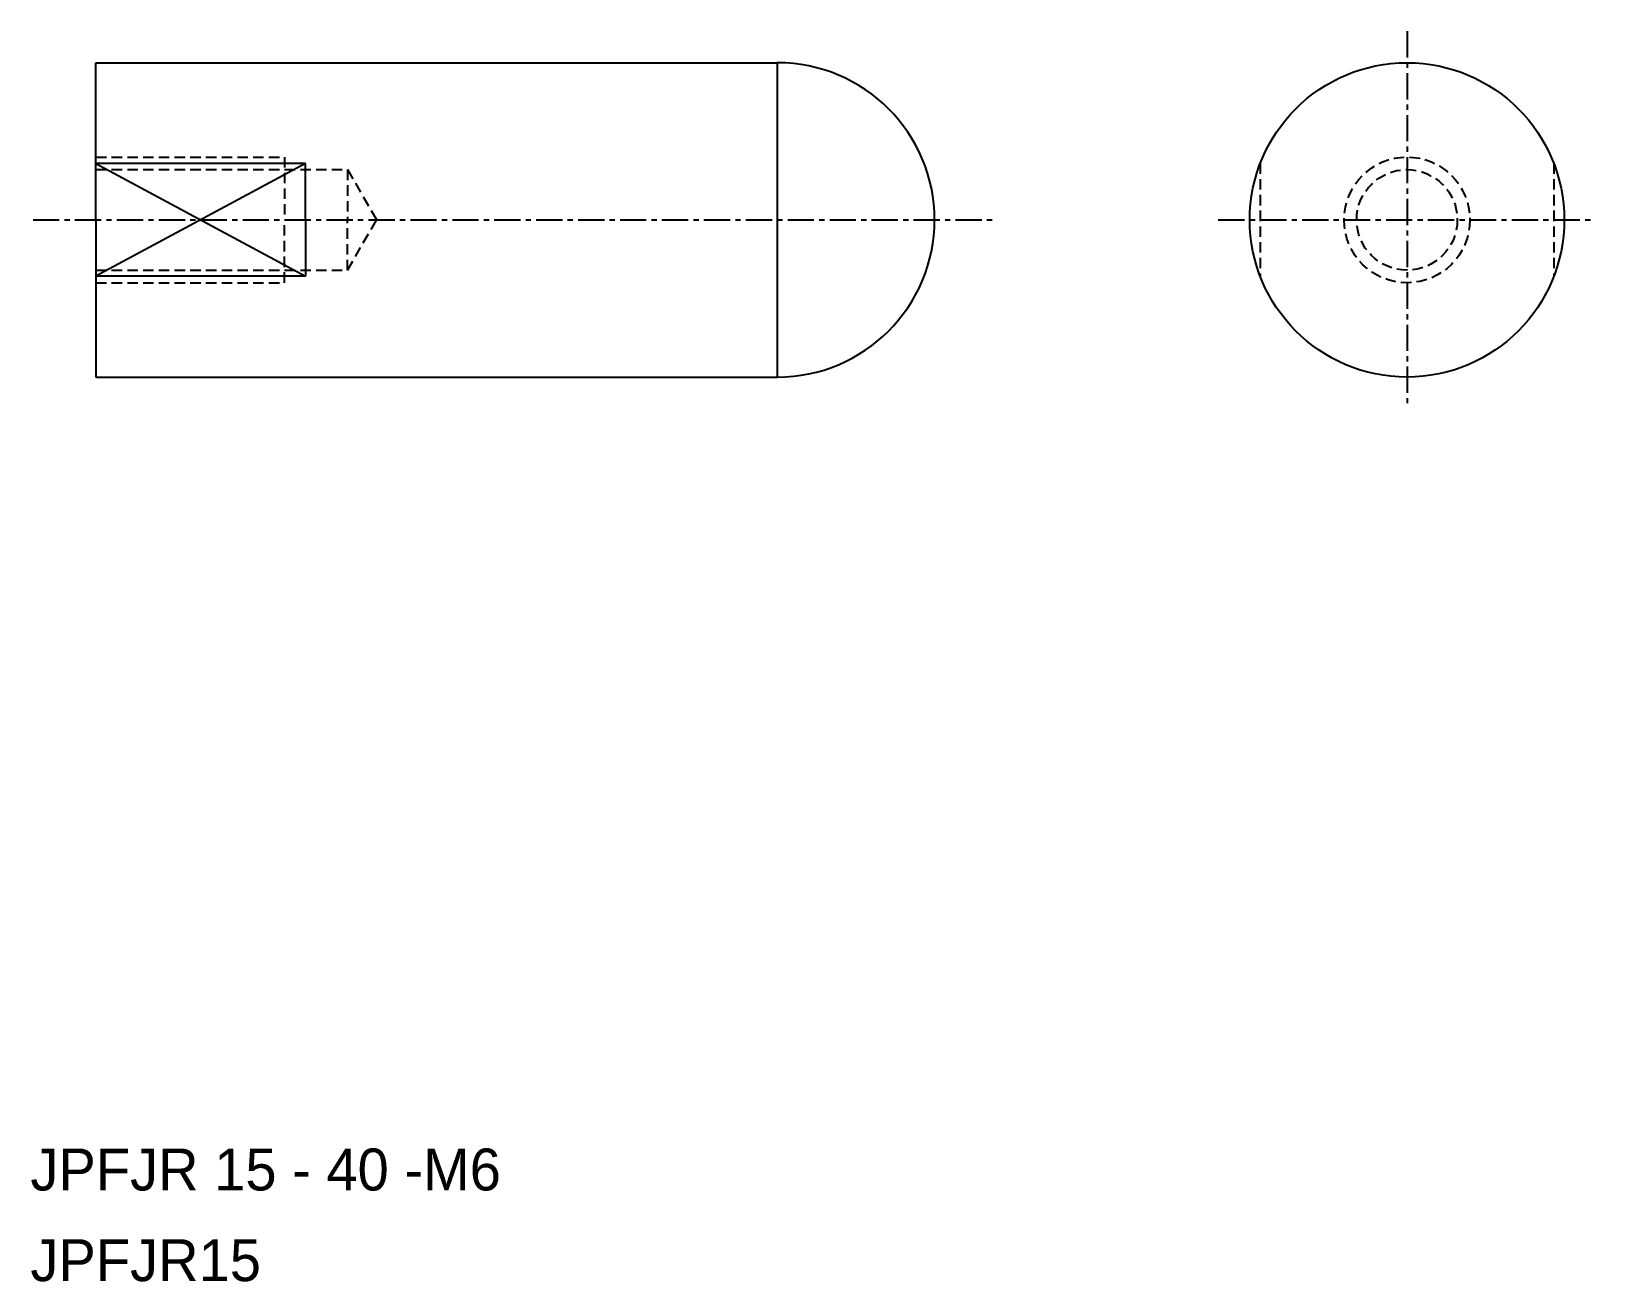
# Model space of a CAD drawing. Extents: x 594.9 to 669.5, y 165 to 224.6.
import ezdxf

# ---------------------------------------------------------------- set-up
doc = ezdxf.new("R2010")
doc.units = 0
doc.linetypes.add('CENTER', pattern=[2, 1.25, -0.25, 0.25, -0.25])
doc.linetypes.add('DASHED', pattern=[0.75, 0.5, -0.25])
doc.layers.get('0').update_dxf_attribs({"linetype": 'CONTINUOUS'})
doc.layers.add('CENTER', color=1, linetype='CENTER')

msp = doc.modelspace()

# ---------------------------------------------------------------- linework, layer by layer
for p, q in [((597.95, 223.115), (630.45, 223.115)), ((597.95, 215.615), (597.95, 223.115)), ((630.45, 223.115), (630.45, 208.115)), ((607.95, 215.615), (607.95, 218.308)), ((597.95, 215.615), (597.95, 208.115)), ((607.95, 215.615), (607.95, 212.923)), ((597.95, 208.115), (630.45, 208.115))]:
    msp.add_line(p, q)
at = {"color": 3, "linetype": 'DASHED'}
for p, q in [((597.95, 218.615), (606.95, 218.615)), ((597.95, 218.015), (609.95, 218.015)), ((606.95, 218.615), (606.95, 215.615)), ((609.95, 218.015), (611.336, 215.615)), ((609.95, 218.015), (609.95, 215.615)), ((653.485, 218.308), (653.485, 212.923)), ((667.485, 218.308), (667.485, 212.923)), ((606.95, 212.615), (606.95, 215.615)), ((609.95, 213.215), (609.95, 215.615)), ((609.95, 213.215), (611.336, 215.615)), ((597.95, 213.215), (609.95, 213.215)), ((597.95, 212.615), (606.95, 212.615))]:
    msp.add_line(p, q, dxfattribs=at)
at = {"color": 7, "linetype": 'CONTINUOUS'}
for p, q in [((607.95, 218.308), (597.95, 218.308)), ((597.95, 218.308), (607.95, 212.923)), ((607.95, 218.308), (597.95, 212.923)), ((607.95, 212.923), (597.95, 212.923))]:
    msp.add_line(p, q, dxfattribs=at)
msp.add_circle((660.485, 215.615), 7.5)
at = {"color": 3, "linetype": 'DASHED'}
for radius in [3, 2.4]:
    msp.add_circle((660.485, 215.615), radius, dxfattribs=at)
msp.add_arc((630.45, 215.615), 7.5, 270, 90)
at = {"layer": 'CENTER', "color": 1, "linetype": 'CENTER'}
for p, q in [((660.485, 224.615), (660.485, 206.615)), ((594.95, 215.615), (640.95, 215.615)), ((651.485, 215.615), (669.485, 215.615))]:
    msp.add_line(p, q, dxfattribs=at)

# ---------------------------------------------------------------- texts
for s, p in [('JPFJR 15 - 40 -M6', (594.825, 169.305)), ('JPFJR15', (594.825, 164.978))]:
    msp.add_text(s, height=2).set_placement(p)

doc.saveas('drawing.dxf')
